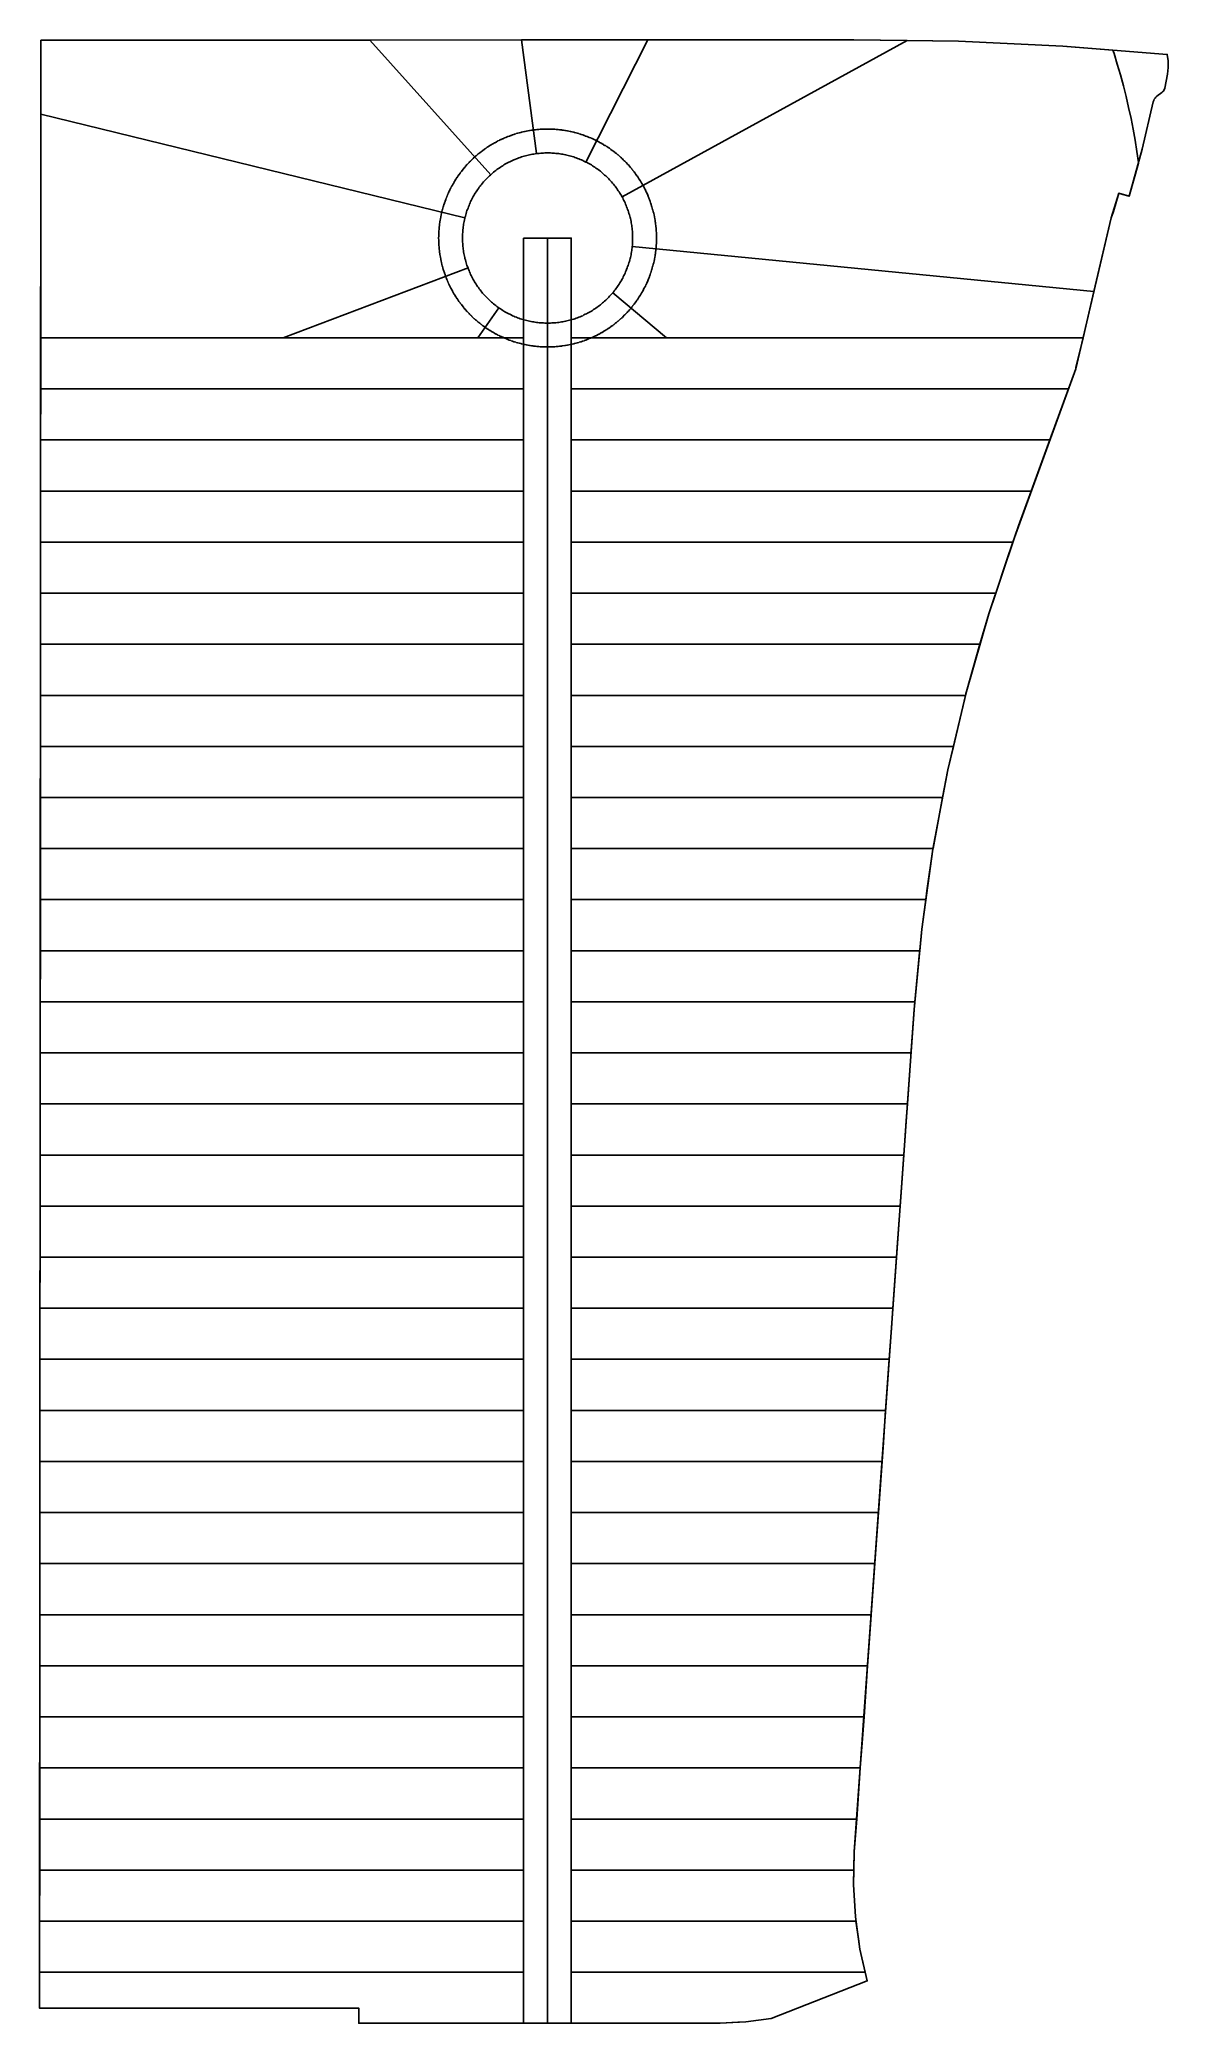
# Model space of a CAD drawing. Header units: feet. Extents: x 0 to 663, y 0 to 1165.
import ezdxf

# ---------------------------------------------------------------- set-up
doc = ezdxf.new("R2010")
doc.units = ezdxf.units.FT
for name, color, linetype in [('CENTERLINE', 2, 'Continuous'), ('LOTS', 3, 'Continuous'), ('PARCEL', 5, 'Continuous'), ('ROADS', 1, 'Continuous')]:
    doc.layers.add(name, color=color, linetype=linetype)

msp = doc.modelspace()

# ---------------------------------------------------------------- linework, layer by layer
at = {"layer": 'CENTERLINE'}
for points in [[(348.4, 1048.6), (348.4, 1047.8), (348.4, 1047), (348.4, 1046.1), (348.3, 1045.3), (348.3, 1044.5), (348.2, 1043.7), (348.1, 1042.9), (348, 1042.1), (347.9, 1041.3), (347.8, 1040.5), (347.6, 1039.6), (347.5, 1038.8), (347.3, 1038), (347.1, 1037.2), (346.9, 1036.5), (346.8, 1035.7), (346.5, 1034.9), (346.3, 1034.1), (346.1, 1033.3), (345.8, 1032.5), (345.5, 1031.8), (345.2, 1031), (344.9, 1030.2), (344.6, 1029.5), (344.3, 1028.7), (344, 1028), (343.6, 1027.2), (343.3, 1026.5), (342.9, 1025.8), (342.6, 1025), (342.1, 1024.3), (341.8, 1023.6), (341.3, 1022.9), (340.9, 1022.2), (340.5, 1021.5), (340, 1020.8), (339.6, 1020.1), (339.1, 1019.5), (338.6, 1018.8), (338.1, 1018.2), (337.6, 1017.5), (337.1, 1016.9), (336.6, 1016.2), (336, 1015.6), (335.5, 1015), (334.9, 1014.4), (334.4, 1013.8), (333.8, 1013.2), (333.2, 1012.7), (332.6, 1012.1), (332, 1011.5), (331.4, 1011), (330.8, 1010.5), (330.2, 1009.9), (329.5, 1009.4), (328.9, 1008.9), (328.2, 1008.4), (327.6, 1008), (326.9, 1007.5), (326.2, 1007), (325.5, 1006.6), (324.9, 1006.1), (324.2, 1005.7), (323.4, 1005.3), (322.7, 1004.9), (322, 1004.5), (321.3, 1004.1), (320.6, 1003.8), (319.8, 1003.4), (319.1, 1003), (318.3, 1002.7), (317.6, 1002.4), (316.8, 1002.1), (316.1, 1001.8), (315.3, 1001.5), (314.5, 1001.2), (313.8, 1001), (313, 1000.8), (312.2, 1000.5), (311.4, 1000.3), (310.6, 1000.1), (309.8, 999.9), (309, 999.7), (308.2, 999.6), (307.4, 999.4), (306.6, 999.3), (305.8, 999.1), (305, 999), (304.2, 998.9), (303.4, 998.8), (302.5, 998.8), (301.7, 998.7), (300.9, 998.7), (300.1, 998.6), (299.3, 998.6), (298.4, 998.6), (297.6, 998.6), (296.8, 998.6), (296, 998.7), (295.2, 998.7), (294.4, 998.8), (293.6, 998.8), (292.7, 998.9), (291.9, 999), (291.1, 999.1), (290.3, 999.3), (289.5, 999.4), (288.7, 999.6), (287.9, 999.7), (287.1, 999.9), (286.3, 1000.1), (285.5, 1000.3), (284.7, 1000.5), (283.9, 1000.8), (283.2, 1001), (282.4, 1001.2), (281.6, 1001.5), (280.8, 1001.8), (280.1, 1002.1), (279.3, 1002.4), (278.6, 1002.7), (277.8, 1003), (277.1, 1003.4), (276.3, 1003.8), (275.6, 1004.1), (274.9, 1004.5), (274.2, 1004.9), (273.4, 1005.3), (272.8, 1005.7), (272.1, 1006.1), (271.4, 1006.6), (270.7, 1007), (270, 1007.5), (269.3, 1008), (268.7, 1008.4), (268, 1008.9), (267.4, 1009.4), (266.7, 1009.9), (266.1, 1010.5), (265.5, 1011), (264.9, 1011.5), (264.3, 1012.1), (263.7, 1012.7), (263.1, 1013.2), (262.5, 1013.8), (262, 1014.4), (261.4, 1015), (260.9, 1015.6), (260.3, 1016.2), (259.8, 1016.9), (259.3, 1017.5), (258.8, 1018.2), (258.3, 1018.8), (257.8, 1019.5), (257.3, 1020.1), (256.9, 1020.8), (256.4, 1021.5), (256, 1022.2), (255.6, 1022.9), (255.2, 1023.6), (254.8, 1024.3), (254.3, 1025), (254, 1025.8), (253.6, 1026.5), (253.2, 1027.2), (252.9, 1028), (252.6, 1028.7), (252.3, 1029.5), (251.9, 1030.2), (251.7, 1031), (251.4, 1031.8), (251.1, 1032.5), (250.8, 1033.3), (250.6, 1034.1), (250.4, 1034.9), (250.2, 1035.7), (249.9, 1036.5), (249.8, 1037.2), (249.6, 1038), (249.4, 1038.8), (249.3, 1039.6), (249.1, 1040.5), (249, 1041.3), (248.9, 1042.1), (248.8, 1042.9), (248.7, 1043.7), (248.6, 1044.5), (248.6, 1045.3), (248.5, 1046.1), (248.5, 1047), (248.5, 1047.8), (248.4, 1048.6), (248.5, 1049.4), (248.5, 1050.2), (248.5, 1051), (248.6, 1051.9), (248.6, 1052.7), (248.7, 1053.5), (248.8, 1054.3), (248.9, 1055.1), (249, 1055.9), (249.1, 1056.7), (249.3, 1057.5), (249.4, 1058.3), (249.6, 1059.2), (249.8, 1060), (249.9, 1060.7), (250.2, 1061.5), (250.4, 1062.3), (250.6, 1063.1), (250.8, 1063.9), (251.1, 1064.7), (251.4, 1065.4), (251.7, 1066.2), (251.9, 1067), (252.3, 1067.7), (252.6, 1068.5), (252.9, 1069.2), (253.2, 1070), (253.6, 1070.7), (254, 1071.4), (254.3, 1072.2), (254.8, 1072.9), (255.2, 1073.6), (255.6, 1074.3), (256, 1075), (256.4, 1075.7), (256.9, 1076.4), (257.3, 1077), (257.8, 1077.7), (258.3, 1078.4), (258.8, 1079), (259.3, 1079.7), (259.8, 1080.3), (260.3, 1080.9), (260.9, 1081.6), (261.4, 1082.2), (262, 1082.8), (262.5, 1083.4), (263.1, 1084), (263.7, 1084.5), (264.3, 1085.1), (264.9, 1085.6), (265.5, 1086.2), (266.1, 1086.7), (266.7, 1087.2), (267.4, 1087.8), (268, 1088.3), (268.7, 1088.8), (269.3, 1089.2), (270, 1089.7), (270.7, 1090.2), (271.4, 1090.6), (272.1, 1091.1), (272.8, 1091.5), (273.4, 1091.9), (274.2, 1092.3), (274.9, 1092.7), (275.6, 1093.1), (276.3, 1093.4), (277.1, 1093.8), (277.8, 1094.1), (278.6, 1094.5), (279.3, 1094.8), (280.1, 1095.1), (280.8, 1095.4), (281.6, 1095.7), (282.4, 1095.9), (283.2, 1096.2), (283.9, 1096.4), (284.7, 1096.7), (285.5, 1096.9), (286.3, 1097.1), (287.1, 1097.3), (287.9, 1097.5), (288.7, 1097.6), (289.5, 1097.8), (290.3, 1097.9), (291.1, 1098), (291.9, 1098.2), (292.7, 1098.3), (293.6, 1098.3), (294.4, 1098.4), (295.2, 1098.5), (296, 1098.5), (296.8, 1098.6), (297.6, 1098.6), (298.4, 1098.6), (299.3, 1098.6), (300.1, 1098.6), (300.9, 1098.5), (301.7, 1098.5), (302.5, 1098.4), (303.4, 1098.3), (304.2, 1098.3), (305, 1098.2), (305.8, 1098), (306.6, 1097.9), (307.4, 1097.8), (308.2, 1097.6), (309, 1097.5), (309.8, 1097.3), (310.6, 1097.1), (311.4, 1096.9), (312.2, 1096.7), (313, 1096.4), (313.8, 1096.2), (314.5, 1095.9), (315.3, 1095.7), (316.1, 1095.4), (316.8, 1095.1), (317.6, 1094.8), (318.3, 1094.5), (319.1, 1094.1), (319.8, 1093.8), (320.6, 1093.4), (321.3, 1093.1), (322, 1092.7), (322.7, 1092.3), (323.4, 1091.9), (324.2, 1091.5), (324.9, 1091.1), (325.5, 1090.6), (326.2, 1090.2), (326.9, 1089.7), (327.6, 1089.2), (328.2, 1088.8), (328.9, 1088.3), (329.5, 1087.8), (330.2, 1087.2), (330.8, 1086.7), (331.4, 1086.2), (332, 1085.6), (332.6, 1085.1), (333.2, 1084.5), (333.8, 1084), (334.4, 1083.4), (334.9, 1082.8), (335.5, 1082.2), (336, 1081.6), (336.6, 1080.9), (337.1, 1080.3), (337.6, 1079.7), (338.1, 1079), (338.6, 1078.4), (339.1, 1077.7), (339.6, 1077), (340, 1076.4), (340.5, 1075.7), (340.9, 1075), (341.3, 1074.3), (341.8, 1073.6), (342.1, 1072.9), (342.6, 1072.2), (342.9, 1071.4), (343.3, 1070.7), (343.6, 1070), (344, 1069.2), (344.3, 1068.5), (344.6, 1067.7), (344.9, 1067), (345.2, 1066.2), (345.5, 1065.4), (345.8, 1064.7), (346.1, 1063.9), (346.3, 1063.1), (346.5, 1062.3), (346.8, 1061.5), (346.9, 1060.7), (347.1, 1060), (347.3, 1059.2), (347.5, 1058.3), (347.6, 1057.5), (347.8, 1056.7), (347.9, 1055.9), (348, 1055.1), (348.1, 1054.3), (348.2, 1053.5), (348.3, 1052.7), (348.3, 1051.9), (348.4, 1051), (348.4, 1050.2), (348.4, 1049.4), (348.4, 1048.6)], [(298.4, 0.1), (298.4, 1048.6)]]:
    msp.add_lwpolyline(points, dxfattribs=at)
at = {"layer": 'LOTS'}
for points in [[(341.8, 1073.6), (341.3, 1074.3), (340.9, 1075), (340.5, 1075.7), (340, 1076.4), (339.6, 1077), (339.1, 1077.7), (338.6, 1078.4), (338.1, 1079), (337.6, 1079.7), (337.1, 1080.3), (336.6, 1080.9), (336, 1081.6), (335.5, 1082.2), (334.9, 1082.8), (334.4, 1083.4), (333.8, 1084), (333.2, 1084.5), (332.6, 1085.1), (332, 1085.6), (331.4, 1086.2), (330.8, 1086.7), (330.2, 1087.2), (329.5, 1087.8), (328.9, 1088.3), (328.2, 1088.8), (327.6, 1089.2), (326.9, 1089.7), (326.2, 1090.2), (325.5, 1090.6), (324.9, 1091.1), (324.2, 1091.5), (323.4, 1091.9), (322.7, 1092.3), (322, 1092.7), (321.3, 1093.1), (321, 1093.2), (357.4, 1165), (478.4, 1165.1), (509.7, 1164.6), (342.3, 1072.7), (342.1, 1072.9), (341.8, 1073.6)], [(264.3, 1085.1), (263.7, 1084.5), (263.1, 1084), (262.5, 1083.4), (262, 1082.8), (261.4, 1082.2), (260.9, 1081.6), (260.3, 1080.9), (259.8, 1080.3), (259.3, 1079.7), (258.8, 1079), (258.3, 1078.4), (257.8, 1077.7), (257.3, 1077), (256.9, 1076.4), (256.4, 1075.7), (256, 1075), (255.6, 1074.3), (255.2, 1073.6), (254.8, 1072.9), (254.3, 1072.2), (254, 1071.4), (253.6, 1070.7), (253.2, 1070), (252.9, 1069.2), (252.6, 1068.5), (252.3, 1067.7), (251.9, 1067), (251.7, 1066.2), (251.4, 1065.4), (251.1, 1064.7), (250.8, 1063.9), (250.6, 1063.1), (250.4, 1062.3), (250.2, 1061.5), (249.9, 1060.7), (249.9, 1060.5), (0.6, 1121.3), (0.7, 1158.9), (0.7, 1164.8), (44.9, 1164.8), (194.1, 1164.9), (265.1, 1085.8), (264.9, 1085.6), (264.3, 1085.1)], [(290.3, 1097.9), (289.5, 1097.8), (288.7, 1097.6), (287.9, 1097.5), (287.1, 1097.3), (286.3, 1097.1), (285.5, 1096.9), (284.7, 1096.7), (283.9, 1096.4), (283.2, 1096.2), (282.4, 1095.9), (281.6, 1095.7), (280.8, 1095.4), (280.1, 1095.1), (279.3, 1094.8), (278.6, 1094.5), (277.8, 1094.1), (277.1, 1093.8), (276.3, 1093.4), (275.6, 1093.1), (274.9, 1092.7), (274.2, 1092.3), (273.4, 1091.9), (272.8, 1091.5), (272.1, 1091.1), (271.4, 1090.6), (270.7, 1090.2), (270, 1089.7), (269.3, 1089.2), (268.7, 1088.8), (268, 1088.3), (267.4, 1087.8), (266.7, 1087.2), (266.1, 1086.7), (265.5, 1086.2), (265.1, 1085.8), (194.1, 1164.9), (283.1, 1165), (291.9, 1098.2), (291.1, 1098), (290.3, 1097.9)], [(319.8, 1093.8), (319.1, 1094.1), (318.3, 1094.5), (317.6, 1094.8), (316.8, 1095.1), (316.1, 1095.4), (315.3, 1095.7), (314.5, 1095.9), (313.8, 1096.2), (313, 1096.4), (312.2, 1096.7), (311.4, 1096.9), (310.6, 1097.1), (309.8, 1097.3), (309, 1097.5), (308.2, 1097.6), (307.4, 1097.8), (306.6, 1097.9), (305.8, 1098), (305, 1098.2), (304.2, 1098.3), (303.4, 1098.3), (302.5, 1098.4), (301.7, 1098.5), (300.9, 1098.5), (300.1, 1098.6), (299.3, 1098.6), (298.4, 1098.6), (297.6, 1098.6), (296.8, 1098.6), (296, 1098.5), (295.2, 1098.5), (294.4, 1098.4), (293.6, 1098.3), (292.7, 1098.3), (291.9, 1098.2), (291.9, 1098.2), (283.1, 1165), (295.2, 1165), (357.4, 1165), (321, 1093.2), (320.6, 1093.4), (319.8, 1093.8)], [(348.3, 1045.3), (348.4, 1046.1), (348.4, 1047), (348.4, 1047.8), (348.4, 1048.6), (348.4, 1049.4), (348.4, 1050.2), (348.4, 1051), (348.3, 1051.9), (348.3, 1052.7), (348.2, 1053.5), (348.1, 1054.3), (348, 1055.1), (347.9, 1055.9), (347.8, 1056.7), (347.6, 1057.5), (347.5, 1058.3), (347.3, 1059.2), (347.1, 1060), (346.9, 1060.7), (346.8, 1061.5), (346.5, 1062.3), (346.3, 1063.1), (346.1, 1063.9), (345.8, 1064.7), (345.5, 1065.4), (345.2, 1066.2), (344.9, 1067), (344.6, 1067.7), (344.3, 1068.5), (344, 1069.2), (343.6, 1070), (343.3, 1070.7), (342.9, 1071.4), (342.6, 1072.2), (342.3, 1072.7), (509.7, 1164.6), (539.9, 1164.2), (601.3, 1161.3), (618.3, 1159.9), (630.6, 1159), (631.3, 1156.9), (633.2, 1150.7), (635.1, 1144.4), (636.8, 1138), (638.4, 1131.7), (639.9, 1125.3), (641.3, 1118.9), (642.6, 1112.5), (643.7, 1106), (644.7, 1099.5), (645.6, 1093), (645.7, 1092.6), (640.3, 1073.2), (640.3, 1073.1), (636.4, 1074.2), (634.1, 1074.9), (630.9, 1064.2), (629.7, 1060.4), (619.5, 1017.1), (348.2, 1043.7), (348.3, 1044.5), (348.3, 1045.3)], [(249.6, 1059.2), (249.4, 1058.3), (249.3, 1057.5), (249.1, 1056.7), (249, 1055.9), (248.9, 1055.1), (248.8, 1054.3), (248.7, 1053.5), (248.6, 1052.7), (248.6, 1051.9), (248.5, 1051), (248.5, 1050.2), (248.5, 1049.4), (248.4, 1048.6), (248.5, 1047.8), (248.5, 1047), (248.5, 1046.1), (248.6, 1045.3), (248.6, 1044.5), (248.7, 1043.7), (248.8, 1042.9), (248.9, 1042.1), (249, 1041.3), (249.1, 1040.5), (249.3, 1039.6), (249.4, 1038.8), (249.6, 1038), (249.8, 1037.2), (249.9, 1036.5), (250.2, 1035.7), (250.4, 1034.9), (250.6, 1034.1), (250.8, 1033.3), (251.1, 1032.5), (251.4, 1031.8), (251.7, 1031), (251.7, 1031), (143.1, 990), (0.6, 990), (0.6, 1030.9), (0.6, 1121.3), (249.9, 1060.5), (249.8, 1060), (249.6, 1059.2)], [(337.6, 1017.5), (338.1, 1018.2), (338.6, 1018.8), (339.1, 1019.5), (339.6, 1020.1), (340, 1020.8), (340.5, 1021.5), (340.9, 1022.2), (341.3, 1022.9), (341.8, 1023.6), (342.1, 1024.3), (342.6, 1025), (342.9, 1025.8), (343.3, 1026.5), (343.6, 1027.2), (344, 1028), (344.3, 1028.7), (344.6, 1029.5), (344.9, 1030.2), (345.2, 1031), (345.5, 1031.8), (345.8, 1032.5), (346.1, 1033.3), (346.3, 1034.1), (346.5, 1034.9), (346.8, 1035.7), (346.9, 1036.5), (347.1, 1037.2), (347.3, 1038), (347.5, 1038.8), (347.6, 1039.6), (347.8, 1040.5), (347.9, 1041.3), (348, 1042.1), (348.1, 1042.9), (348.2, 1043.7), (348.2, 1043.7), (619.5, 1017.1), (615.3, 999.3), (613.1, 990), (368.3, 990), (336.8, 1016.5), (337.1, 1016.9), (337.6, 1017.5)], [(252.3, 1029.5), (252.6, 1028.7), (252.9, 1028), (253.2, 1027.2), (253.6, 1026.5), (254, 1025.8), (254.3, 1025), (254.8, 1024.3), (255.2, 1023.6), (255.6, 1022.9), (256, 1022.2), (256.4, 1021.5), (256.9, 1020.8), (257.3, 1020.1), (257.8, 1019.5), (258.3, 1018.8), (258.8, 1018.2), (259.3, 1017.5), (259.8, 1016.9), (260.3, 1016.2), (260.9, 1015.6), (261.4, 1015), (262, 1014.4), (262.5, 1013.8), (263.1, 1013.2), (263.7, 1012.7), (264.3, 1012.1), (264.9, 1011.5), (265.5, 1011), (266.1, 1010.5), (266.7, 1009.9), (267.4, 1009.4), (268, 1008.9), (268.7, 1008.4), (269.3, 1008), (269.8, 1007.6), (257.5, 990), (143.1, 990), (251.7, 1031), (251.9, 1030.2), (252.3, 1029.5)], [(0.6, 960), (0.6, 968.6), (0.6, 990), (284.4, 990), (284.4, 960), (0.6, 960)], [(613.1, 990), (608.9, 972.5), (608.8, 971.7), (604.5, 960), (312.4, 960), (312.4, 990), (613.1, 990)], [(0.5, 930), (0.6, 960), (284.4, 960), (284.4, 930), (0.5, 930)], [(604.5, 960), (593.6, 930), (312.4, 930), (312.4, 960), (604.5, 960)], [(0.5, 900), (0.5, 916.2), (0.5, 930), (284.4, 930), (284.4, 900), (0.5, 900)], [(593.6, 930), (586.5, 910.6), (582.7, 900), (312.4, 900), (312.4, 930), (593.6, 930)], [(0.5, 870), (0.5, 900), (284.4, 900), (284.4, 870), (0.5, 870)], [(582.7, 900), (575.2, 879.5), (572.8, 872.8), (571.9, 870), (312.4, 870), (312.4, 900), (582.7, 900)], [(0.5, 840), (0.5, 854.5), (0.5, 870), (284.4, 870), (284.4, 840), (0.5, 840)], [(571.9, 870), (568, 858.5), (561.8, 840), (312.4, 840), (312.4, 870), (571.9, 870)], [(0.5, 810), (0.5, 840), (284.4, 840), (284.4, 810), (0.5, 810)], [(561.8, 840), (557.7, 827.9), (552.5, 810), (312.4, 810), (312.4, 840), (561.8, 840)], [(0.5, 780), (0.5, 794.1), (0.5, 810), (284.4, 810), (284.4, 780), (0.5, 780)], [(552.5, 810), (544.6, 782.3), (544.5, 782), (544.1, 780), (312.4, 780), (312.4, 810), (552.5, 810)], [(0.4, 750), (0.5, 780), (284.4, 780), (284.4, 750), (0.4, 750)], [(544.1, 780), (537, 750), (312.4, 750), (312.4, 780), (544.1, 780)], [(0.4, 720), (0.4, 740.3), (0.4, 750), (284.4, 750), (284.4, 720), (0.4, 720)], [(537, 750), (533.7, 736.2), (530.6, 720), (312.4, 720), (312.4, 750), (537, 750)], [(0.4, 690), (0.4, 720), (284.4, 720), (284.4, 690), (0.4, 690)], [(530.6, 720), (525, 690), (312.4, 690), (312.4, 720), (530.6, 720)], [(0.4, 660), (0.4, 672.1), (0.4, 690), (284.4, 690), (284.4, 660), (0.4, 660)], [(525, 690), (524.9, 689.8), (524.9, 689.6), (521.4, 665.2), (520.7, 660), (312.4, 660), (312.4, 690), (525, 690)], [(0.4, 630), (0.4, 660), (284.4, 660), (284.4, 630), (0.4, 630)], [(520.7, 660), (518.9, 646.9), (518.3, 642.6), (517.1, 630), (312.4, 630), (312.4, 660), (520.7, 660)], [(0.3, 600), (0.4, 626.2), (0.4, 630), (284.4, 630), (284.4, 600), (0.3, 600)], [(517.1, 630), (517, 629), (514.2, 600), (312.4, 600), (312.4, 630), (517.1, 630)], [(0.3, 570), (0.3, 600), (284.4, 600), (284.4, 570), (0.3, 570)], [(514.2, 600), (513.8, 595.4), (512.1, 571.3), (512, 570), (312.4, 570), (312.4, 600), (514.2, 600)], [(0.3, 540), (0.3, 550), (0.3, 570), (284.4, 570), (284.4, 540), (0.3, 540)], [(512, 570), (511.9, 568.1), (509.9, 540), (312.4, 540), (312.4, 570), (512, 570)], [(0.3, 510), (0.3, 512), (0.3, 540), (284.4, 540), (284.4, 510), (0.3, 510)], [(509.9, 540), (509.2, 530.1), (507.8, 510), (312.4, 510), (312.4, 540), (509.9, 540)], [(0.3, 480), (0.3, 510), (284.4, 510), (284.4, 480), (0.3, 480)], [(507.8, 510), (505.6, 480), (312.4, 480), (312.4, 510), (507.8, 510)], [(0.3, 450), (0.3, 468.6), (0.3, 480), (284.4, 480), (284.4, 450), (0.3, 450)], [(505.6, 480), (503.7, 453.1), (503.5, 450), (312.4, 450), (312.4, 480), (505.6, 480)], [(0.2, 420), (0.3, 450), (284.4, 450), (284.4, 420), (0.2, 420)], [(503.5, 450), (501.4, 420), (312.4, 420), (312.4, 450), (503.5, 450)], [(0.2, 390), (0.2, 397.9), (0.2, 420), (284.4, 420), (284.4, 390), (0.2, 390)], [(501.4, 420), (500.5, 408.3), (499.2, 390), (312.4, 390), (312.4, 420), (501.4, 420)], [(0.2, 360), (0.2, 390), (284.4, 390), (284.4, 360), (0.2, 360)], [(499.2, 390), (497.1, 360), (312.4, 360), (312.4, 390), (499.2, 390)], [(0.2, 330), (0.2, 346.5), (0.2, 360), (284.4, 360), (284.4, 330), (0.2, 330)], [(497.1, 360), (495.6, 338.2), (495, 330), (312.4, 330), (312.4, 360), (497.1, 360)], [(0.2, 300), (0.2, 330), (284.4, 330), (284.4, 300), (0.2, 300)], [(495, 330), (492.9, 300), (312.4, 300), (312.4, 330), (495, 330)], [(0.2, 270), (0.2, 283.7), (0.2, 300), (284.4, 300), (284.4, 270), (0.2, 270)], [(492.9, 300), (491.9, 286.5), (490.7, 270), (312.4, 270), (312.4, 300), (492.9, 300)], [(0.1, 240), (0.2, 270), (284.4, 270), (284.4, 240), (0.1, 240)], [(490.7, 270), (488.6, 240), (312.4, 240), (312.4, 270), (490.7, 270)], [(0.1, 210), (0.1, 224.4), (0.1, 240), (284.4, 240), (284.4, 210), (0.1, 210)], [(488.6, 240), (487.4, 223.2), (486.5, 210), (312.4, 210), (312.4, 240), (488.6, 240)], [(0.1, 180), (0.1, 210), (284.4, 210), (284.4, 180), (0.1, 180)], [(486.5, 210), (484.4, 180), (312.4, 180), (312.4, 210), (486.5, 210)], [(0.1, 150), (0.1, 169.6), (0.1, 180), (284.4, 180), (284.4, 150), (0.1, 150)], [(484.4, 180), (483.3, 164.7), (482.2, 150), (312.4, 150), (312.4, 180), (484.4, 180)], [(0.1, 120), (0.1, 150), (284.4, 150), (284.4, 120), (0.1, 120)], [(482.2, 150), (480.1, 120), (312.4, 120), (312.4, 150), (482.2, 150)], [(0.1, 90), (0.1, 102.3), (0.1, 120), (284.4, 120), (284.4, 90), (0.1, 90)], [(480.1, 120), (479.8, 115.3), (478.7, 100.7), (478.4, 90), (312.4, 90), (312.4, 120), (480.1, 120)], [(0, 60), (0.1, 90), (284.4, 90), (284.4, 60), (0, 60)], [(478.4, 90), (478.2, 81.6), (479.3, 62.5), (479.5, 61.2), (479.6, 60), (312.4, 60), (312.4, 90), (478.4, 90)], [(0, 30), (0, 55.5), (0, 60), (284.4, 60), (284.4, 30), (0, 30)], [(479.6, 60), (481.1, 49.7), (482, 43.5), (485.1, 30), (312.4, 30), (312.4, 60), (479.6, 60)], [(187.5, 1.7), (187.5, 9), (64, 8.9), (0, 8.9), (0, 30), (284.4, 30), (284.4, 0.1), (187.5, 0), (187.5, 1.7)], [(315.5, 0.1), (312.4, 0.1), (312.4, 30), (485.1, 30), (486.3, 24.9), (429.9, 2.8), (415, 0.8), (410.2, 0.6), (399.9, 0.1), (315.5, 0.1)]]:
    msp.add_lwpolyline(points, close=True, dxfattribs=at)
at = {"layer": 'PARCEL'}
msp.add_lwpolyline([(429.9, 2.8), (415, 0.8), (399.9, 0.1), (187.5, 0), (187.5, 9), (0, 8.9), (0.7, 1164.8), (478.4, 1165.1), (539.9, 1164.2), (601.3, 1161.3), (662.6, 1156.4), (663.2, 1152.6), (663.2, 1148.7), (662.7, 1144.8), (661.1, 1136.7), (660.9, 1136.1), (660.6, 1135.5), (660.3, 1134.9), (659.8, 1134.4), (659.3, 1134), (656.5, 1132), (655.9, 1131.4), (655.4, 1130.8), (654.9, 1130.1), (654.6, 1129.4), (654.3, 1128.6), (647.9, 1100.7), (640.3, 1073.1), (634.2, 1074.9), (629.7, 1060.4), (608.8, 971.7), (572.8, 872.8), (557.7, 827.9), (544.6, 782.3), (533.7, 736.2), (524.9, 689.6), (518.3, 642.6), (513.8, 595.4), (478.7, 100.7), (478.2, 81.6), (479.3, 62.5), (482, 43.5), (486.3, 24.9), (429.9, 2.8)], close=True, dxfattribs=at)
at = {"layer": 'ROADS'}
for points in [[(362.4, 1048.8), (362.4, 1048.4), (362.4, 1047.6), (362.4, 1047.4), (362.4, 1046.6), (362.4, 1046.5), (362.4, 1045.6), (362.4, 1045.3), (362.3, 1044.5), (362.3, 1044.3), (362.2, 1043.5), (362.2, 1043.3), (362.2, 1042.5), (362.1, 1042.1), (362, 1041.3), (362, 1041.2), (361.9, 1040.3), (361.9, 1040.2), (361.8, 1039.4), (361.7, 1039), (361.6, 1038.2), (361.6, 1038.1), (361.4, 1037.3), (361.4, 1037.1), (361.2, 1036.3), (361.2, 1035.9), (361, 1035.1), (361, 1035), (360.8, 1034.2), (360.8, 1034), (360.6, 1033.2), (360.5, 1033), (360.3, 1032.2), (360.2, 1031.8), (360, 1031.1), (360, 1031), (359.7, 1030.2), (359.6, 1029.8), (359.1, 1028.2), (359, 1027.9), (358.7, 1027.1), (358.7, 1027), (358.4, 1026.2), (358.3, 1025.8), (358, 1025.1), (357.9, 1024.9), (357.6, 1024.2), (357.6, 1024.1), (357.3, 1023.4), (357.1, 1022.9), (356.7, 1022.2), (356.7, 1022.1), (356.4, 1021.4), (356.2, 1021.1), (355.9, 1020.4), (355.9, 1020.3), (355.5, 1019.6), (355.3, 1019.2), (354.9, 1018.5), (354.8, 1018.2), (354.4, 1017.5), (354.4, 1017.4), (353.9, 1016.7), (353.9, 1016.6), (353.5, 1015.9), (353.3, 1015.6), (352.8, 1014.9), (352.7, 1014.7), (352.3, 1014), (352.1, 1013.8), (351.7, 1013.1), (351.6, 1013), (351.2, 1012.3), (351, 1012.1), (350.6, 1011.4), (350.4, 1011.2), (349.9, 1010.6), (349.8, 1010.4), (349.3, 1009.7), (349.1, 1009.5), (348.6, 1008.9), (348.5, 1008.7), (348, 1008.1), (347.9, 1008), (347.4, 1007.3), (347.1, 1007.1), (346.6, 1006.4), (346.5, 1006.4), (346, 1005.7), (345.7, 1005.5), (345.2, 1004.9), (344.6, 1004.3), (344.4, 1004), (343.8, 1003.4), (343.5, 1003.2), (342.9, 1002.6), (342.4, 1002), (342.1, 1001.8), (341.5, 1001.2), (341.4, 1001.1), (340.8, 1000.6), (340.5, 1000.4), (339.9, 999.8), (339.8, 999.8), (339.2, 999.2), (338.9, 999), (338.2, 998.5), (338.1, 998.4), (337.5, 997.9), (337.4, 997.8), (336.8, 997.3), (336.4, 997), (335.7, 996.6), (335.7, 996.5), (335, 996.1), (334.8, 995.9), (334.1, 995.4), (333.9, 995.3), (333.2, 994.8), (332.9, 994.7), (332.2, 994.3), (331.6, 993.8), (331.3, 993.7), (330.6, 993.2), (330.3, 993.1), (329.6, 992.7), (329.4, 992.6), (328.7, 992.2), (328.6, 992.1), (327.8, 991.7), (327.6, 991.6), (326.8, 991.2), (326.6, 991.1), (325.9, 990.8), (325.8, 990.7), (325.1, 990.4), (324.7, 990.2), (324, 989.9), (323.8, 989.8), (323, 989.5), (322.9, 989.5), (322.2, 989.1), (321.8, 989), (321, 988.7), (320.8, 988.6), (320.1, 988.4), (319.9, 988.3), (319.1, 988), (319, 988), (318.2, 987.7), (317.8, 987.6), (317, 987.4), (316.9, 987.3), (316.1, 987.1), (315.9, 987), (315.1, 986.8), (315, 986.8), (314.2, 986.6), (313.8, 986.5), (313, 986.3), (312.9, 986.2), (312.1, 986.1), (311.7, 986), (310.9, 985.8), (310.1, 985.7), (309.8, 985.6), (309, 985.5), (308.6, 985.4), (307, 985.2), (306.7, 985.1), (305.9, 985), (305.5, 985), (304.7, 984.9), (303.9, 984.8), (303.6, 984.8), (302.7, 984.7), (302.4, 984.7), (301.6, 984.7), (300.8, 984.6), (300.4, 984.6), (299.6, 984.6), (299.3, 984.6), (297.6, 984.6), (297.3, 984.6), (296.5, 984.6), (296.1, 984.6), (295.3, 984.7), (294.5, 984.7), (294.2, 984.7), (293.3, 984.8), (293, 984.8), (292.2, 984.9), (291.4, 985), (291.1, 985), (290.2, 985.1), (289.9, 985.2), (289.1, 985.3), (289, 985.3), (288.2, 985.4), (287.9, 985.5), (287.1, 985.6), (286.8, 985.7), (286, 985.8), (285.2, 986), (284.8, 986.1), (284, 986.2), (283.9, 986.3), (283.1, 986.5), (282.7, 986.6), (281.9, 986.8), (281.8, 986.8), (281, 987), (280.8, 987.1), (280, 987.3), (279.8, 987.4), (279, 987.6), (278.7, 987.7), (277.9, 988), (277.8, 988), (277, 988.3), (276.8, 988.4), (276.1, 988.6), (275.9, 988.7), (275.1, 989), (274.7, 989.1), (274, 989.5), (273.9, 989.5), (273.1, 989.8), (272.9, 989.9), (272.1, 990.3), (271.9, 990.4), (271.1, 990.7), (271, 990.8), (270.3, 991.1), (270, 991.3), (269.3, 991.6), (269.1, 991.7), (268.4, 992.1), (268.2, 992.2), (267.5, 992.6), (267.3, 992.7), (266.6, 993.1), (266.2, 993.3), (265.6, 993.7), (265.4, 993.8), (264.7, 994.2), (264.6, 994.3), (264, 994.7), (263.7, 994.8), (263, 995.3), (262.8, 995.5), (262.1, 995.9), (262, 996), (261.3, 996.5), (261.1, 996.6), (260.4, 997.1), (260.2, 997.3), (259.6, 997.8), (259.4, 997.9), (258.8, 998.4), (258.6, 998.5), (258, 999), (257.7, 999.2), (257.1, 999.8), (257, 999.8), (256.4, 1000.4), (256.1, 1000.6), (255.5, 1001.1), (255.4, 1001.2), (254.8, 1001.8), (254.5, 1002), (253.9, 1002.6), (253.9, 1002.7), (253.3, 1003.2), (253.2, 1003.3), (252.6, 1003.9), (252.3, 1004.3), (251.7, 1004.9), (251.2, 1005.5), (250.9, 1005.7), (250.4, 1006.4), (250.3, 1006.4), (249.8, 1007.1), (249.5, 1007.3), (249, 1008), (248.9, 1008.1), (248.4, 1008.7), (248.3, 1008.9), (247.8, 1009.5), (247.6, 1009.7), (247.1, 1010.4), (247, 1010.6), (246.5, 1011.2), (246.3, 1011.4), (245.9, 1012.1), (245.7, 1012.3), (245.3, 1013), (245.2, 1013.1), (244.8, 1013.8), (244.6, 1014), (244.2, 1014.7), (244.1, 1014.9), (243.6, 1015.6), (243.4, 1015.9), (243, 1016.6), (242.9, 1016.7), (242.6, 1017.4), (242.5, 1017.5), (242.1, 1018.2), (242, 1018.5), (241.6, 1019.2), (241.4, 1019.6), (241.1, 1020.3), (241, 1020.4), (240.7, 1021.1), (240.5, 1021.4), (240.2, 1022.1), (240.1, 1022.3), (239.8, 1023.1), (239.7, 1023.2), (239.4, 1024), (239.3, 1024.2), (239, 1024.9), (238.9, 1025.2), (238.6, 1026), (238.6, 1026), (238.3, 1026.8), (238.2, 1027.1), (237.9, 1027.9), (237.8, 1028.2), (237.3, 1029.8), (237.2, 1030.2), (236.9, 1031), (236.9, 1031.1), (236.7, 1031.8), (236.6, 1032.2), (236.4, 1033), (236.3, 1033.2), (236.2, 1034), (236.1, 1034.2), (235.9, 1035), (235.9, 1035.1), (235.7, 1035.9), (235.7, 1036.3), (235.5, 1037.1), (235.5, 1037.3), (235.3, 1038.1), (235.3, 1038.2), (235.2, 1039), (235.1, 1039.4), (235, 1040.2), (235, 1040.3), (234.9, 1041.2), (234.9, 1041.3), (234.8, 1042.1), (234.7, 1042.5), (234.7, 1043.3), (234.7, 1043.5), (234.6, 1044.3), (234.6, 1044.5), (234.5, 1045.3), (234.5, 1045.6), (234.5, 1046.5), (234.5, 1046.6), (234.5, 1047.4), (234.5, 1047.6), (234.4, 1048.4), (234.4, 1048.8), (234.5, 1049.6), (234.5, 1049.8), (234.5, 1050.6), (234.5, 1050.7), (234.5, 1051.6), (234.5, 1051.9), (234.6, 1052.7), (234.6, 1052.9), (234.7, 1053.7), (234.7, 1053.9), (234.7, 1054.7), (234.8, 1055), (234.9, 1055.9), (234.9, 1056), (235, 1056.8), (235, 1057), (235.1, 1057.8), (235.2, 1058.2), (235.3, 1059), (235.3, 1059.1), (235.5, 1059.9), (235.5, 1060.1), (235.7, 1060.9), (235.7, 1061.3), (235.9, 1062.1), (235.9, 1062.2), (236.1, 1063), (236.2, 1063.2), (236.3, 1064), (236.4, 1064.1), (236.6, 1064.9), (236.7, 1065.3), (236.9, 1066.1), (236.9, 1066.2), (237.2, 1067), (237.3, 1067.4), (237.5, 1068.2), (237.8, 1068.9), (237.9, 1069.3), (238.2, 1070.1), (238.3, 1070.4), (238.6, 1071.1), (238.6, 1071.2), (238.9, 1072), (239, 1072.3), (239.3, 1073), (239.4, 1073.2), (239.7, 1074), (239.8, 1074.1), (240.1, 1074.9), (240.2, 1075.1), (240.5, 1075.8), (240.7, 1076.1), (241, 1076.8), (241.1, 1076.9), (241.4, 1077.6), (241.6, 1077.9), (241.9, 1078.6), (242.2, 1079), (242.5, 1079.7), (242.9, 1080.4), (243.1, 1080.7), (243.5, 1081.4), (243.6, 1081.6), (244.1, 1082.3), (244.2, 1082.5), (244.6, 1083.2), (244.8, 1083.4), (245.2, 1084.1), (245.3, 1084.2), (245.7, 1084.9), (245.9, 1085.1), (246.3, 1085.8), (246.5, 1086), (247, 1086.6), (247.1, 1086.8), (247.6, 1087.5), (247.8, 1087.7), (248.3, 1088.3), (248.4, 1088.5), (248.9, 1089.1), (249, 1089.2), (249.5, 1089.8), (249.8, 1090.1), (250.3, 1090.8), (250.4, 1090.8), (250.9, 1091.5), (251.2, 1091.7), (252.3, 1092.9), (252.6, 1093.3), (253.2, 1093.8), (253.3, 1093.9), (253.9, 1094.5), (253.9, 1094.6), (254.5, 1095.2), (254.8, 1095.4), (255.4, 1096), (255.5, 1096), (256.1, 1096.6), (256.4, 1096.8), (257, 1097.4), (257.1, 1097.4), (257.7, 1098), (258, 1098.2), (258.6, 1098.7), (258.8, 1098.8), (259.4, 1099.3), (259.6, 1099.4), (260.2, 1099.9), (260.4, 1100.1), (261.1, 1100.6), (261.3, 1100.7), (262, 1101.2), (262.1, 1101.2), (262.8, 1101.7), (263, 1101.9), (263.7, 1102.3), (263.8, 1102.4), (264.5, 1102.9), (264.9, 1103.1), (266.2, 1103.9), (266.6, 1104.1), (267.3, 1104.5), (267.5, 1104.6), (268.2, 1105), (268.4, 1105.1), (269.1, 1105.5), (269.3, 1105.6), (270, 1105.9), (270.3, 1106.1), (271, 1106.4), (271.1, 1106.5), (271.9, 1106.8), (272.1, 1106.9), (272.9, 1107.3), (273.1, 1107.4), (273.9, 1107.7), (274, 1107.7), (274.7, 1108), (275.1, 1108.2), (275.9, 1108.5), (276.1, 1108.5), (276.8, 1108.8), (277, 1108.9), (277.8, 1109.2), (277.9, 1109.2), (278.7, 1109.5), (279, 1109.6), (279.8, 1109.8), (280, 1109.9), (280.8, 1110.1), (281, 1110.2), (281.8, 1110.4), (281.9, 1110.4), (282.7, 1110.6), (283.1, 1110.7), (283.9, 1110.9), (284, 1110.9), (284.8, 1111.1), (285.2, 1111.2), (286, 1111.4), (286.8, 1111.5), (287.1, 1111.6), (287.9, 1111.7), (288.2, 1111.8), (289, 1111.9), (289.1, 1111.9), (289.9, 1112), (290.2, 1112.1), (291.1, 1112.2), (291.4, 1112.2), (292.2, 1112.3), (293, 1112.4), (293.3, 1112.4), (294.2, 1112.5), (294.5, 1112.5), (295.3, 1112.5), (296.1, 1112.5), (296.5, 1112.6), (297.3, 1112.6), (297.5, 1112.6), (298.3, 1112.6), (298.6, 1112.6), (299.4, 1112.6), (299.6, 1112.6), (300.4, 1112.6), (300.8, 1112.5), (301.6, 1112.5), (302.4, 1112.5), (302.7, 1112.5), (303.6, 1112.4), (303.9, 1112.4), (304.7, 1112.3), (305.5, 1112.2), (305.9, 1112.2), (306.7, 1112.1), (307, 1112), (307.8, 1111.9), (308.6, 1111.8), (309, 1111.7), (309.8, 1111.6), (310.1, 1111.5), (310.9, 1111.4), (311.7, 1111.2), (312.1, 1111.1), (312.9, 1110.9), (313, 1110.9), (313.8, 1110.7), (314.2, 1110.6), (315, 1110.4), (315.1, 1110.4), (315.9, 1110.2), (316.1, 1110.1), (316.9, 1109.9), (317, 1109.8), (317.8, 1109.6), (318.2, 1109.5), (319, 1109.2), (319.1, 1109.2), (319.9, 1108.9), (320.1, 1108.8), (320.8, 1108.5), (321, 1108.5), (321.8, 1108.2), (322.2, 1108), (322.9, 1107.7), (323, 1107.7), (323.8, 1107.4), (324, 1107.3), (324.7, 1107), (325.1, 1106.8), (325.8, 1106.5), (325.9, 1106.4), (326.6, 1106.1), (326.8, 1106), (327.6, 1105.6), (327.8, 1105.5), (328.6, 1105.1), (328.7, 1105), (329.4, 1104.6), (329.6, 1104.5), (330.3, 1104.1), (330.6, 1104), (331.3, 1103.5), (331.4, 1103.4), (332.1, 1103), (332.4, 1102.9), (333.1, 1102.4), (333.2, 1102.3), (333.9, 1101.9), (334.1, 1101.8), (334.8, 1101.3), (335, 1101.1), (335.7, 1100.6), (335.7, 1100.6), (336.4, 1100.1), (336.8, 1099.9), (337.4, 1099.4), (337.5, 1099.3), (338.1, 1098.8), (338.2, 1098.7), (338.9, 1098.2), (339.2, 1098), (339.8, 1097.4), (339.9, 1097.4), (340.5, 1096.8), (340.8, 1096.6), (341.4, 1096), (341.5, 1096), (342.1, 1095.4), (342.4, 1095.2), (342.9, 1094.6), (343.5, 1094), (343.8, 1093.8), (344.4, 1093.2), (344.6, 1092.9), (345.7, 1091.7), (346, 1091.5), (346.5, 1090.8), (346.6, 1090.8), (347.1, 1090.1), (347.4, 1089.8), (347.9, 1089.2), (348, 1089.1), (348.5, 1088.5), (348.6, 1088.3), (349.1, 1087.7), (349.3, 1087.5), (349.8, 1086.8), (349.9, 1086.6), (350.4, 1086), (350.6, 1085.8), (351, 1085.1), (351.2, 1084.9), (351.6, 1084.2), (351.7, 1084.1), (352.1, 1083.4), (352.3, 1083.2), (352.7, 1082.5), (352.8, 1082.3), (353.3, 1081.6), (353.4, 1081.4), (353.8, 1080.7), (354, 1080.4), (354.4, 1079.7), (354.8, 1079), (355, 1078.6), (355.4, 1077.9), (355.5, 1077.6), (355.9, 1076.9), (355.9, 1076.8), (356.2, 1076.1), (356.4, 1075.8), (356.7, 1075.1), (356.7, 1075), (357.1, 1074.3), (357.3, 1073.8), (357.6, 1073.1), (357.6, 1073), (357.9, 1072.3), (358, 1072.1), (358.3, 1071.3), (358.4, 1071), (358.7, 1070.2), (358.7, 1070.1), (359, 1069.3), (359.1, 1068.9), (359.4, 1068.2), (359.6, 1067.4), (359.7, 1067), (360, 1066.2), (360, 1066.1), (360.2, 1065.3), (360.3, 1064.9), (360.5, 1064.1), (360.6, 1064), (360.8, 1063.2), (360.8, 1063), (361, 1062.2), (361, 1062.1), (361.2, 1061.3), (361.2, 1060.9), (361.4, 1060.1), (361.4, 1059.9), (361.6, 1059.1), (361.6, 1059), (361.7, 1058.2), (361.8, 1057.8), (361.9, 1057), (361.9, 1056.8), (362, 1056), (362, 1055.9), (362.1, 1055), (362.2, 1054.7), (362.2, 1053.9), (362.2, 1053.7), (362.3, 1052.9), (362.3, 1052.7), (362.4, 1051.9), (362.4, 1051.6), (362.4, 1050.7), (362.4, 1050.6), (362.4, 1049.8), (362.4, 1049.6), (362.4, 1048.8)], [(284.4, 1048.6), (312.4, 1048.6), (312.4, 0.1), (284.4, 0.1), (284.4, 1048.6)]]:
    msp.add_lwpolyline(points, close=True, dxfattribs=at)

doc.saveas('drawing.dxf')
